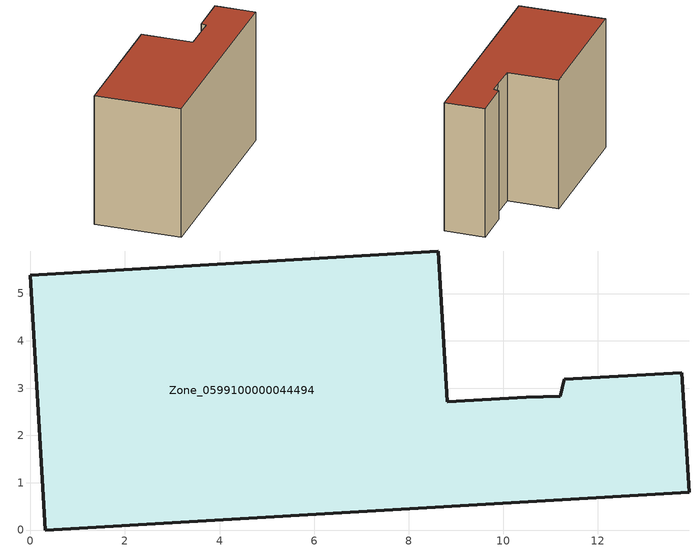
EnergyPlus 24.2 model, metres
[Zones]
Zone_0599100000044494
 floor ground (C_G): 11.29,3.19 13.78,3.33 13.93,0.8 0.31,0 0,5.39 8.63,5.9 8.82,2.71 10.48,2.81 11.2,2.83 z0
 wall outside (C_F): 0.31,0 13.93,0.8 13.78,3.33 11.29,3.19 11.2,2.83 10.48,2.81 8.82,2.71 8.63,5.9 0,5.39 0.31,0 z0:8.41
 roof outside (C_R): 13.78,3.33 11.29,3.19 11.2,2.83 10.48,2.81 8.82,2.71 8.63,5.9 0,5.39 0.31,0 13.93,0.8 z8.41
[BUILDING]
Pand.0599100000044494: North Axis=0; Terrain=City; Loads Convergence Tolerance Value=0.04; Temperature Convergence Tolerance Value=0.4; Solar Distribution=FullExterior; Maximum Number of Warmup Days=25; Minimum Number of Warmup Days=1
[Site:Location]
Rotterdam.The.Hague.AP_ZH_NLD Design_Conditions: Latitude=51.96; Longitude=4.45; Time Zone=1; Elevation=-4.5
[SITE:GROUNDTEMPERATURE:BUILDINGSURFACE]
18, 18, 18, 18, 18, 18, 18, 18, 18, 18, 18, 18
[MATERIAL] Thermal Absorptance=0.9; Solar Absorptance=0.7; Visible Absorptance=0.7
Name | Roughness | Thickness | Conductivity | Density | Specific Heat
G.TI.1975-1991 | MediumSmooth | 0.15 | 0.288461 | 540 | 1210
F.TI.1975-1991 | Rough | 0.3 | 0.230769 | 1920 | 840
R.TI.1975-1991 | MediumRough | 0.2 | 0.153846 | 1500 | 1000
[CONSTRUCTION]
C_G: G.TI.1975-1991
C_F: F.TI.1975-1991
C_R: R.TI.1975-1991
[ZONE]
Zone_0599100000044494: Type=1; Multiplier=1; Ceiling Height=Autocalculate; Volume=Autocalculate; Floor Area=autocalculate; Part of Total Floor Area=Yes
[ZONEINFILTRATION:DESIGNFLOWRATE]
Infil_Zone_0599100000044494: Zone or ZoneList or Space or SpaceList=Zone_0599100000044494; Schedule=AlwaysOn; Design Flow Rate Calculation Method=Flow/Area; Flow Rate per Floor Area=0.003; Constant Term Coefficient=1; Temperature Term Coefficient=0; Velocity Term Coefficient=0; Velocity Squared Term Coefficient=0
[HVACTEMPLATE:ZONE:IDEALLOADSAIRSYSTEM]
Zone_0599100000044494: Maximum Heating Supply Air Temperature=50; Minimum Cooling Supply Air Temperature=13; Maximum Heating Supply Air Humidity Ratio=0.0156; Minimum Cooling Supply Air Humidity Ratio=0.0077; Heating Limit=NoLimit; Cooling Limit=NoLimit; Dehumidification Control Type=ConstantSensibleHeatRatio; Cooling Sensible Heat Ratio=0.7; Dehumidification Setpoint=60; Humidification Control Type=None; Humidification Setpoint=30; Outdoor Air Method=None; Outdoor Air Flow Rate per Person=0.00944; Outdoor Air Flow Rate per Zone Floor Area=0; Outdoor Air Flow Rate per Zone=0; Demand Controlled Ventilation Type=None; Outdoor Air Economizer Type=NoEconomizer; Heat Recovery Type=None; Sensible Heat Recovery Effectiveness=0.7; Latent Heat Recovery Effectiveness=0.65
[ZONECONTROL:THERMOSTAT]
ThermostatControl_Zone_0599100000044494: Zone or ZoneList=Zone_0599100000044494; Control Type Schedule=DualSetpointControlType; Control 1=Thermostat_Zone_0599100000044494; Temperature Difference Between Cutout And Setpoint=0
[THERMOSTATSETPOINT:DUALSETPOINT]
Thermostat_Zone_0599100000044494: Heating Setpoint Temperature Schedule=HeatingSetpoint_Zone_0599100000044494; Cooling Setpoint Temperature Schedule=CoolingSetpoint_Zone_0599100000044494
[SCHEDULE:COMPACT]
HeatingSetpoint_Zone_0599100000044494: Through: 12/31, For: AllDays, Until: 24:00, 21
CoolingSetpoint_Zone_0599100000044494: Through: 12/31, For: AllDays, Until: 24:00, 24
DualSetpointControlType: Through: 12/31, For: AllDays, Until: 24:00, 4
AlwaysOn: Through: 12/31, For: AllDays, Until: 24:00, 1
